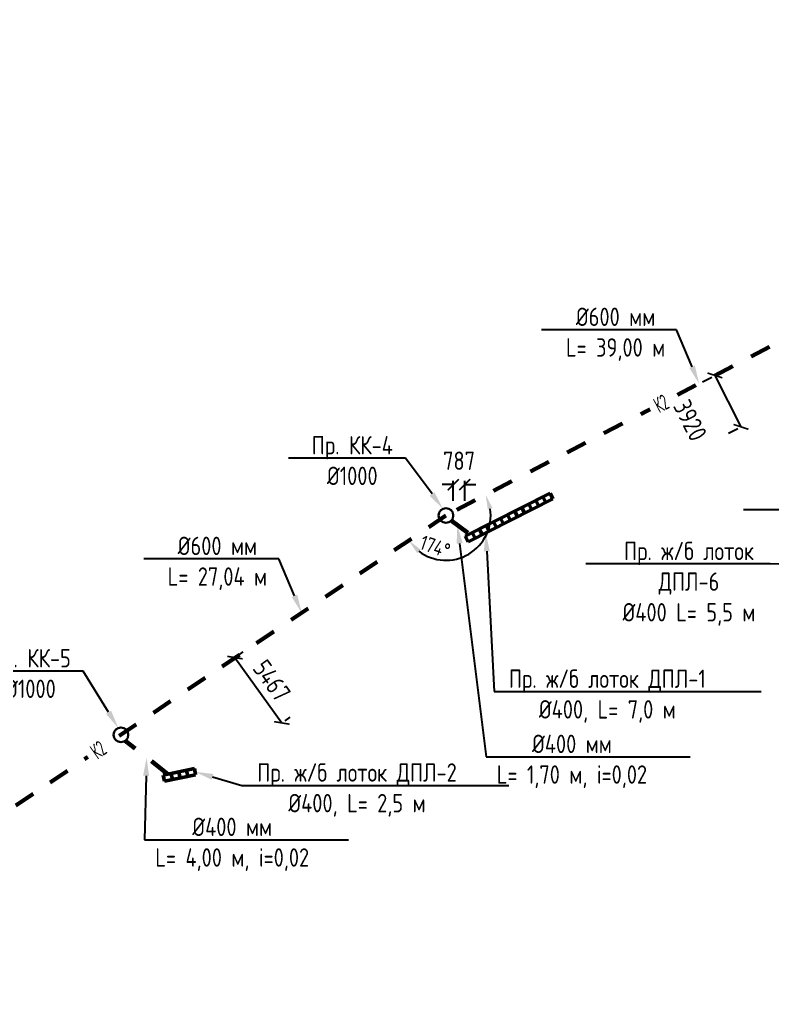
# Model space of a CAD drawing. Header units: millimetres. Extents: x 39361852 to 44659708, y 23030680 to 23754735.
# Drawn here: x 41894638 to 41945829, y 23542017 to 23608832 of the extents above; entities that cross this region are included whole.
import ezdxf
from ezdxf import colors
from ezdxf.entities.mleader import LeaderData, LeaderLine
from ezdxf.math import Vec2, Vec3

# ---------------------------------------------------------------- set-up
doc = ezdxf.new("R2010")
doc.units = ezdxf.units.MM
doc.linetypes.add('Штриховая', pattern=[2822.222233, 1411.111116, -1411.111116])
for name, color, linetype, lineweight in [('ВК_Текст', 7, 'Continuous', 25), ('Колодца К2', 30, 'Continuous', 30), ('Лотки К2', 30, 'Continuous', 30), ('Труба К2', 7, 'Continuous', 60)]:
    doc.layers.add(name, color=color, linetype=linetype, lineweight=lineweight)
doc.layers.add('Выноски', color=7, linetype='Continuous')
doc.styles.add('GOST 2.304', font='GOST_0.TTF')
doc.styles.add('GOST_100', font='cs_gost2304.shx', dxfattribs={"width": 0.7, "height": 300})
doc.styles.get("Standard").update_dxf_attribs({"font": 'arial.ttf'})
doc.dimstyles.new('ISO-25', dxfattribs={"dimtxt": 2.5, "dimasz": 2.5, "dimexe": 1.25, "dimexo": 0.625, "dimtad": 1, "dimtxsty": 'Standard', "dimcen": 2.5, "dimadec": 0, "dimazin": 0, "dimtfac": 1, "dimtmove": 0, "dimatfit": 3, "dimfxl": 1, "dimarcsym": 0})
doc.dimstyles.new('STANDARD$0', dxfattribs={"dimscale": 100, "dimtxt": 2.5, "dimasz": 1, "dimexe": 0.5, "dimexo": 2, "dimgap": 1, "dimtad": 1, "dimdec": 0, "dimzin": 0, "dimdsep": 46, "dimtxsty": 'Standard', "dimblk1": 'OBLIQUE', "dimblk2": 'OBLIQUE', "dimsah": 1, "dimcen": 2, "dimadec": 0, "dimazin": 0, "dimtfac": 1, "dimtdec": 4, "dimtofl": 0, "dimtmove": 2, "dimatfit": 3, "dimldrblk": 'OBLIQUE', "dimfxl": 1, "dimtolj": 1, "dimtzin": 0, "dimarcsym": 0})

# ---------------------------------------------------------------- blocks, each defined once
blk = doc.blocks.new('*U5')
at = {"color": 255}
blk.add_wipeout([(-200, 125), (200, 125), (200, -125), (-200, -125)], dxfattribs=at)
at = {"layer": 'ВК_Текст', "insert": (0, 0), "char_height": 250, "attachment_point": 5, "style": 'GOST_100'}
blk.add_mtext('К2', dxfattribs=at)
blk = doc.blocks.new('_ArchTick')
at = {"color": 0, "linetype": 'ByBlock', "const_width": 0.15}
blk.add_lwpolyline([(-0.5, -0.5), (0.5, 0.5)], dxfattribs=at)
blk = doc.blocks.new('*D25')
at = {"color": 0, "lineweight": -2, "transparency": 16777216}
for p, q in [((41924128, 23576117), (41924128, 23577467)), ((41924915, 23576117), (41924915, 23577467)), ((41924128, 23577217), (41923378, 23577217)), ((41924915, 23577217), (41925665, 23577217))]:
    blk.add_line(p, q, dxfattribs=at)
at = {"color": 0, "lineweight": -2, "transparency": 16777216, "xscale": 750.0000000000001, "yscale": 750.0000000000001, "zscale": 750.0000000000001}
blk.add_blockref('_ArchTick', (41924128, 23577217), dxfattribs=at)
at = {"color": 0, "lineweight": -2, "transparency": 16777216, "xscale": 750.0000000000001, "yscale": 750.0000000000001, "zscale": 750.0000000000001, "rotation": 180}
blk.add_blockref('_ArchTick', (41924915, 23577217), dxfattribs=at)
at = {"color": 0, "transparency": 16777216, "insert": (41924521, 23578843), "char_height": 1250, "attachment_point": 5, "style": 'GOST 2.304'}
blk.add_mtext('\\A1;787', dxfattribs=at)
blk = doc.blocks.new('_Oblique')
at = {"color": 0, "linetype": 'ByBlock', "lineweight": -2}
blk.add_line((-0.5, -0.5), (0.5, 0.5), dxfattribs=at)
blk = doc.blocks.new('*D28')
at = {"color": 0, "lineweight": -2, "transparency": 16777216}
for p, q in [((41909282, 23565458), (41912469, 23561016)), ((41909825, 23565847), (41909485, 23565603)), ((41913012, 23561405), (41912672, 23561161))]:
    blk.add_line(p, q, dxfattribs=at)
at = {"color": 0, "lineweight": -2, "transparency": 16777216, "xscale": 750.0000000000001, "yscale": 750.0000000000001, "zscale": 750.0000000000001}
for p, rotation in [((41909282, 23565458), 125.6546219141526), ((41912469, 23561016), 305.6546219141526)]:
    blk.add_blockref('_ArchTick', p, dxfattribs=dict(at, rotation=rotation))
at = {"color": 0, "transparency": 16777216, "insert": (41911790, 23563893), "char_height": 1250, "attachment_point": 5, "rotation": 305.65462, "style": 'GOST 2.304'}
blk.add_mtext('\\A1;5467', dxfattribs=at)
blk = doc.blocks.new('*D29')
at = {"color": 0, "lineweight": -2, "transparency": 16777216}
for p, q in [((41941926, 23584642), (41943697, 23581145)), ((41941081, 23584214), (41941703, 23584529)), ((41942852, 23580717), (41943474, 23581032))]:
    blk.add_line(p, q, dxfattribs=at)
at = {"color": 0, "lineweight": -2, "transparency": 16777216, "xscale": 750.0000000000001, "yscale": 750.0000000000001, "zscale": 750.0000000000001}
for p, rotation in [((41941926, 23584642), 116.8650067818349), ((41943697, 23581145), 296.8650067818349)]:
    blk.add_blockref('_ArchTick', p, dxfattribs=dict(at, rotation=rotation))
at = {"color": 0, "transparency": 16777216, "insert": (41940243, 23581593), "char_height": 1250, "attachment_point": 5, "rotation": 296.86501, "style": 'GOST 2.304'}
blk.add_mtext('\\A1;3920', dxfattribs=at)
blk = doc.blocks.new('*D40')
at = {"color": 0, "lineweight": -2, "transparency": 16777216}
blk.add_line((41961251, 23594141), (41962312, 23594501), dxfattribs=at)
blk.add_arc((41958160, 23593091), 3759, 222.78309, 3.4751, dxfattribs=at)
at = {"color": 0, "transparency": 16777216}
for points in [[(41961749, 23593287), (41962076, 23593351), (41961720, 23594300)], [(41955265, 23590442), (41955538, 23590634), (41954826, 23591355)]]:
    blk.add_solid(points, dxfattribs=at)
at = {"color": 0, "transparency": 16777216, "insert": (41961016, 23592366), "char_height": 1000, "attachment_point": 5, "rotation": 75.75342, "style": 'GOST 2.304'}
blk.add_mtext('171°', dxfattribs=at)
blk = doc.blocks.new('*D41')
at = {"color": 0, "lineweight": -2, "transparency": 16777216}
blk.add_arc((41923628, 23575117), 3046, 232.88063, 8.60147, dxfattribs=at)
at = {"color": 0, "transparency": 16777216}
for points in [[(41926481, 23575521), (41926798, 23575624), (41926330, 23576523)], [(41921669, 23572574), (41921911, 23572803), (41921102, 23573414)]]:
    blk.add_solid(points, dxfattribs=at)
at = {"color": 0, "transparency": 16777216, "insert": (41922898, 23573006), "char_height": 1000, "attachment_point": 5, "rotation": 340.91739, "style": 'GOST 2.304'}
blk.add_mtext('174°', dxfattribs=at)
blk = doc.blocks.new('*D42')
at = {"color": 0, "lineweight": -2, "transparency": 16777216}
for start, end in [(33.98532, 199.34525), (322.40639, 358.19585), (235.13471, 270.92417)]:
    blk.add_arc((41883027, 23547747), 1627, start, end, dxfattribs=at)
at = {"color": 0, "transparency": 16777216}
for points in [[(41884494, 23547649), (41884814, 23547742), (41884377, 23548656)], [(41881964, 23546311), (41882230, 23546512), (41881492, 23547208)]]:
    blk.add_solid(points, dxfattribs=at)
at = {"color": 0, "transparency": 16777216, "insert": (41881932, 23549928), "char_height": 1000, "attachment_point": 5, "rotation": 26.66528, "style": 'GOST 2.304'}
blk.add_mtext('165°', dxfattribs=at)

msp = doc.modelspace()

# ---------------------------------------------------------------- linework, layer by layer
at = {"layer": 'Колодца К2'}
msp.add_circle((41923627.7965, 23575116.9817), 500, dxfattribs=at)
at = {"layer": 'Лотки К2', "lineweight": 50}
for p, q in [((41924943.5429, 23573710.5239, 379440.185), (41930710.8122, 23576630.2559, 63500.1745)), ((41930710.8122, 23576630.2559, 63500.1745), (41930906.5649, 23576243.5907, -158043.5562)), ((41925139.2956, 23573323.8587, 157896.4542), (41930906.5649, 23576243.5907, -158043.5562)), ((41929268.9948, 23575900.3229, 142485.1771), (41929464.7476, 23575513.6577, -79058.5536)), ((41929749.6006, 23576143.6339, 116156.8429), (41929945.3534, 23575756.9687, -105386.8878)), ((41930230.2064, 23576386.9449, 89828.5087), (41930425.9591, 23576000.2797, -131715.222)), ((41928307.7833, 23575413.7009, 195141.8455), (41928503.536, 23575027.0357, -26401.8852)), ((41928788.3891, 23575657.0119, 168813.5113), (41928984.1418, 23575270.3467, -52730.2194)), ((41926865.966, 23574683.7679, 274126.8481), (41927061.7187, 23574297.1027, 52583.1174)), ((41927346.5717, 23574927.0789, 247798.5139), (41927542.3245, 23574540.4137, 26254.7832)), ((41927827.1775, 23575170.3899, 221470.1797), (41928022.9303, 23574783.7247, -73.551)), ((41925424.1486, 23573953.8349, 353111.8507), (41925619.9014, 23573567.1697, 131568.12)), ((41925904.7544, 23574197.1459, 326783.5165), (41926100.5072, 23573810.4807, 105239.7858)), ((41926385.3602, 23574440.4569, 300455.1823), (41926581.1129, 23574053.7917, 78911.4516)), ((41924943.5429, 23573710.5239, 379440.185), (41925139.2956, 23573323.8587, 157896.4542)), ((41904408.4664, 23557472.4648, 195141.8455), (41906518.6865, 23557908.2233, 89828.5087)), ((41906518.6865, 23557908.2233, 89828.5087), (41906606.3325, 23557483.7857, -131715.222)), ((41904408.4664, 23557472.4648, 195141.8455), (41904496.1124, 23557048.0272, -26401.8852)), ((41904496.1124, 23557048.0272, -26401.8852), (41906606.3325, 23557483.7857, -131715.222)), ((41904936.0214, 23557581.4044, 168813.5113), (41905023.6674, 23557156.9668, -52730.2194)), ((41905463.5765, 23557690.3441, 142485.1771), (41905551.2224, 23557265.9064, -79058.5536)), ((41905991.1315, 23557799.2837, 116156.8429), (41906078.7775, 23557374.846, -105386.8878))]:
    msp.add_line(p, q, dxfattribs=at)
at = {"layer": 'Труба К2', "linetype": 'Штриховая'}
for p, q in [((41923989.7947, 23574772.0798), (41925233.8381, 23573857.4885, 363537.3597)), ((41904721.4795, 23557537.1017, 179520.5095), (41901820.4622, 23559803.7339))]:
    msp.add_line(p, q, dxfattribs=at)
msp.add_lwpolyline([(42001561.6526, 23598148.6481), (41996467.2787, 23607172.9542), (41960954.8466, 23594040.2428), (41958160.3025, 23593091.0027), (41923627.7974, 23575116.9816), (41883027.3217, 23547746.7495), (41867154.5004, 23542174.091)], dxfattribs=at)

# ---------------------------------------------------------------- dimensions: what is measured, and where the dimension line sits
dim = msp.add_linear_dim(base=(41924915.0175, 23577217.2121), p1=(41924127.7965, 23575116.9817), p2=(41924915.0175, 23575116.9817), dimstyle='STANDARD$0', override={"dimscale": 500, "dimasz": 1.5, "dimtxsty": 'GOST 2.304', "dimblk1": 'ArchTick', "dimblk2": 'ArchTick'})
dim.commit()
dim.dimension.update_dxf_attribs({"geometry": '*D25', "text_midpoint": (41924521.407, 23578842.6589)})
dim = msp.add_aligned_dim(p1=(41909012.903, 23565264.5589), p2=(41912199.5331, 23560822.4741), distance=331.1884, dimstyle='STANDARD$0', override={"dimscale": 500, "dimasz": 1.5, "dimtxsty": 'GOST 2.304', "dimblk1": 'ArchTick', "dimblk2": 'ArchTick'})
dim.commit()
dim.dimension.update_dxf_attribs({"geometry": '*D28', "text_midpoint": (41911790.1633, 23563892.8464)})

# ---------------------------------------------------------------- leaders
at = {"layer": 'Выноски', "color": 0, "lineweight": -2}
ml = msp.add_multileader_mtext('Standard', dxfattribs=at)
ml.set_content('{\\C0;PE100 SDR 26\\P%%C630 мм\\PL= 10,40 м}', color=5, style='GOST 2.304')
ml.set_leader_properties(lineweight=-3)
ml.build(insert=Vec2(0, 0))
ml.multileader.update_dxf_attribs({"text_left_attachment_type": 6, "text_right_attachment_type": 6, "dogleg_length": 1, "arrow_head_size": 1250, "scale": 500})
ctx = ml.context
ctx.base_point, ctx.scale, ctx.char_height, ctx.arrow_head_size, ctx.landing_gap_size, ctx.plane_origin = Vec3(42005618.8348, 23607328.3597), 500, 1250, 1250, 900, Vec3(42000693.4467, 23585545.5092)
ctx.left_attachment, ctx.right_attachment, ctx.text_align_type = 6, 6, 1
notes = []
notes.append((ctx, [(0, (1, 1, 0), (42005518.987, 23607328.3597), (1, 0), 99.8478, [(1, [(41999014.4657, 23602660.8012)], 0, [])])]))
ctx.mtext.insert, ctx.mtext.width, ctx.mtext.alignment, ctx.mtext.flow_direction = Vec3(42010779.9141, 23608828.3597), 10595.712352, 2, 5
ml = msp.add_multileader_mtext('Standard', dxfattribs=at)
ml.set_content('{\\C0;%%C600 мм\\PL= 39,00 м}', color=5, style='GOST 2.304')
ml.set_leader_properties(lineweight=-3)
ml.build(insert=Vec2(0, 0))
ml.multileader.update_dxf_attribs({"text_left_attachment_type": 6, "text_right_attachment_type": 6, "dogleg_length": 1, "arrow_head_size": 1250, "scale": 500})
ctx = ml.context
ctx.base_point, ctx.scale, ctx.char_height, ctx.arrow_head_size, ctx.landing_gap_size, ctx.plane_origin = Vec3(41931123.9185, 23587753.1473), 500, 1250, 1250, 900, Vec3(41928349.1671, 23567922.7724)
ctx.left_attachment, ctx.right_attachment, ctx.text_align_type = 6, 6, 1
notes.append((ctx, [(1, (1, 1, 0), (41939312.1866, 23587753.1473), (-1, 0), 99.8478, [(1, [(41940852.9806, 23584077.307)], 0, [])])]))
ctx.mtext.insert, ctx.mtext.alignment, ctx.mtext.flow_direction = Vec3(41935168.1287, 23589253.1473), 2, 5
ml = msp.add_multileader_mtext('Standard', dxfattribs=at)
ml.set_content('{\\C0;Пр. КК-4\\P%%C1000}', color=5, style='GOST 2.304')
ml.set_leader_properties(lineweight=-3)
ml.build(insert=Vec2(0, 0))
ml.multileader.update_dxf_attribs({"text_left_attachment_type": 6, "text_right_attachment_type": 6, "dogleg_length": 1, "arrow_head_size": 1250, "scale": 500})
ctx = ml.context
ctx.base_point, ctx.scale, ctx.char_height, ctx.arrow_head_size, ctx.landing_gap_size, ctx.plane_origin = Vec3(41913738.2423, 23579022.8365), 500, 1250, 1250, 900, Vec3(41922448.5373, 23559451.1763)
ctx.left_attachment, ctx.right_attachment, ctx.text_align_type = 6, 6, 1
notes.append((ctx, [(1, (1, 1, 0), (41920882.9078, 23579022.8365), (-1, 0), 99.8478, [(1, [(41923426.9998, 23575574.8907)], 0, [])])]))
ctx.mtext.insert, ctx.mtext.alignment, ctx.mtext.flow_direction = Vec3(41917260.6512, 23580522.8365), 2, 5
ml = msp.add_multileader_mtext('Standard', dxfattribs=at)
ml.set_content('{\\C0;%%C400 мм\\PL= 12,40 м, i=0,02}', color=5, style='GOST 2.304')
ml.set_leader_properties(lineweight=-3)
ml.build(insert=Vec2(0, 0))
ml.multileader.update_dxf_attribs({"text_left_attachment_type": 6, "text_right_attachment_type": 6, "dogleg_length": 1, "arrow_head_size": 1250, "scale": 500})
ctx = ml.context
ctx.base_point, ctx.scale, ctx.char_height, ctx.arrow_head_size, ctx.landing_gap_size, ctx.plane_origin = Vec3(41946316.6995, 23575497.106), 500, 1250, 1250, 900, Vec3(41973661.8764, 23560294.3702)
ctx.left_attachment, ctx.right_attachment, ctx.text_align_type = 6, 6, 1
notes.append((ctx, [(1, (1, 1, 0), (41958683.8453, 23575497.106), (-1, 0), 99.8478, [(1, [(41961104.2421, 23573436.0012)], 0, [])])]))
ctx.mtext.insert, ctx.mtext.alignment, ctx.mtext.flow_direction = Vec3(41952450.3485, 23576997.106), 2, 5
ml = msp.add_multileader_mtext('Standard', dxfattribs=at)
ml.set_content('{\\C0;%%C400 мм\\PL= 1,70 м, i=0,02}', color=5, style='GOST 2.304')
ml.set_leader_properties(lineweight=-3)
ml.build(insert=Vec2(0, 0))
ml.multileader.update_dxf_attribs({"text_left_attachment_type": 6, "text_right_attachment_type": 6, "dogleg_length": 1, "arrow_head_size": 1250, "scale": 500})
ctx = ml.context
ctx.base_point, ctx.scale, ctx.char_height, ctx.arrow_head_size, ctx.landing_gap_size, ctx.plane_origin = Vec3(41926467.2293, 23558715.8336), 500, 1250, 1250, 900, Vec3(41940526.0974, 23554512.357)
ctx.left_attachment, ctx.right_attachment, ctx.text_align_type = 6, 6, 1
notes.append((ctx, [(0, (1, 1, 0), (41926367.3815, 23558715.8336), (1, 0), 99.8478, [(1, [(41924406.5938, 23574465.6589)], 0, [])])]))
ctx.mtext.insert, ctx.mtext.alignment, ctx.mtext.flow_direction = Vec3(41932198.8054, 23560215.8336), 2, 5
ml = msp.add_multileader_mtext('Standard', dxfattribs=at)
ml.set_content('{\\C0;Пр. ж/б лоток ДПЛ-1\\P%%C400, L= 7,0 м}', color=5, style='GOST 2.304')
ml.set_leader_properties(lineweight=-3)
ml.build(insert=Vec2(0, 0))
ml.multileader.update_dxf_attribs({"text_left_attachment_type": 6, "text_right_attachment_type": 6, "dogleg_length": 1, "arrow_head_size": 1250, "scale": 500})
ctx = ml.context
ctx.base_point, ctx.scale, ctx.char_height, ctx.arrow_head_size, ctx.landing_gap_size, ctx.plane_origin = Vec3(41927001.4954, 23563145.8394), 500, 1250, 1250, 900, Vec3(41922683.9168, 23553591.5435)
ctx.left_attachment, ctx.right_attachment, ctx.text_align_type = 6, 6, 1
notes.append((ctx, [(0, (1, 1, 0), (41926901.6476, 23563145.8394), (1, 0), 99.8478, [(1, [(41926340.0407, 23573931.7467)], 0, [])])]))
ctx.mtext.insert, ctx.mtext.alignment, ctx.mtext.flow_direction = Vec3(41934605.8377, 23564645.8394), 2, 5
ml = msp.add_multileader_mtext('Standard', dxfattribs=at)
ml.set_content('{\\C0;%%C600 мм\\PL= 27,04 м}', color=5, style='GOST 2.304')
ml.set_leader_properties(lineweight=-3)
ml.build(insert=Vec2(0, 0))
ml.multileader.update_dxf_attribs({"text_left_attachment_type": 6, "text_right_attachment_type": 6, "dogleg_length": 1, "arrow_head_size": 1250, "scale": 500})
ctx = ml.context
ctx.base_point, ctx.scale, ctx.char_height, ctx.arrow_head_size, ctx.landing_gap_size, ctx.plane_origin = Vec3(41903997.374, 23572178.1939), 500, 1250, 1250, 900, Vec3(41901311.9721, 23552347.819)
ctx.left_attachment, ctx.right_attachment, ctx.text_align_type = 6, 6, 1
notes.append((ctx, [(1, (1, 1, 0), (41912274.9916, 23572178.1939), (-1, 0), 99.8478, [(1, [(41913815.7855, 23568502.3537)], 0, [])])]))
ctx.mtext.insert, ctx.mtext.alignment, ctx.mtext.flow_direction = Vec3(41908086.2589, 23573678.1939), 2, 5
ml = msp.add_multileader_mtext('Standard', dxfattribs=at)
ml.set_content('{\\C0;Пр. ж/б лоток\\PДПЛ-6\\P%%C400 L= 5,5 м}', color=5, style='GOST 2.304')
ml.set_leader_properties(lineweight=-3)
ml.build(insert=Vec2(0, 0))
ml.multileader.update_dxf_attribs({"text_left_attachment_type": 6, "text_right_attachment_type": 6, "dogleg_length": 1, "arrow_head_size": 1250, "scale": 500})
ctx = ml.context
ctx.base_point, ctx.scale, ctx.char_height, ctx.arrow_head_size, ctx.landing_gap_size, ctx.plane_origin = Vec3(41934727.0744, 23571831.9484), 500, 1250, 1250, 900, Vec3(41932034.1169, 23557569.2294)
ctx.left_attachment, ctx.right_attachment, ctx.text_align_type = 6, 6, 1
notes.append((ctx, [(1, (1, 1, 0), (41945687.8586, 23571831.9484), (-1, 0), 99.8478, [(1, [(41952001.1721, 23571737.1485)], 0, [])])]))
ctx.mtext.insert, ctx.mtext.alignment, ctx.mtext.flow_direction = Vec3(41940157.5426, 23573331.9484), 2, 5
ml = msp.add_multileader_mtext('Standard', dxfattribs=at)
ml.set_content('{\\C0;%%C400 мм\\PL= 4,00 м, i=0,02}', color=5, style='GOST 2.304')
ml.set_leader_properties(lineweight=-3)
ml.build(insert=Vec2(0, 0))
ml.multileader.update_dxf_attribs({"text_left_attachment_type": 6, "text_right_attachment_type": 6, "dogleg_length": 1, "arrow_head_size": 1250, "scale": 500})
ctx = ml.context
ctx.base_point, ctx.scale, ctx.char_height, ctx.arrow_head_size, ctx.landing_gap_size, ctx.plane_origin = Vec3(41903228.9653, 23553074.9716), 500, 1250, 1250, 900, Vec3(41917466.7023, 23542253.0315)
ctx.left_attachment, ctx.right_attachment, ctx.text_align_type = 6, 6, 1
notes.append((ctx, [(0, (1, 1, 0), (41903129.1175, 23553074.9716), (1, 0), 99.8478, [(1, [(41903270.9709, 23558670.4178)], 0, [])])]))
ctx.mtext.insert, ctx.mtext.alignment, ctx.mtext.flow_direction = Vec3(41909094.5657, 23554574.9716), 2, 5
ml = msp.add_multileader_mtext('Standard', dxfattribs=at)
ml.set_content('{\\C0;Пр. ж/б лоток ДПЛ-2\\P%%C400, L= 2,5 м}', color=5, style='GOST 2.304')
ml.set_leader_properties(lineweight=-3)
ml.build(insert=Vec2(0, 0))
ml.multileader.update_dxf_attribs({"text_left_attachment_type": 6, "text_right_attachment_type": 6, "dogleg_length": 1, "arrow_head_size": 1250, "scale": 500})
ctx = ml.context
ctx.base_point, ctx.scale, ctx.char_height, ctx.arrow_head_size, ctx.landing_gap_size, ctx.plane_origin = Vec3(41909838.2561, 23556769.9071), 500, 1250, 1250, 900, Vec3(41904354.1363, 23540749.8215)
ctx.left_attachment, ctx.right_attachment, ctx.text_align_type = 6, 6, 1
notes.append((ctx, [(0, (1, 1, 0), (41909738.4084, 23556769.9071), (1, 0), 99.8478, [(1, [(41906562.5095, 23557696.0045)], 0, [])])]))
ctx.mtext.insert, ctx.mtext.alignment, ctx.mtext.flow_direction = Vec3(41917580.1968, 23558269.9071), 2, 5
for ctx, leaders in notes:
    for number, flags, end, landing, length, lines in leaders:
        leader = LeaderData()
        leader.index, (leader.has_last_leader_line, leader.has_dogleg_vector, leader.attachment_direction) = number, flags
        leader.last_leader_point, leader.dogleg_vector, leader.dogleg_length = Vec3(end), Vec3(landing), length
        for number, points, colour, breaks in lines:
            line = LeaderLine()
            line.index, line.vertices, line.color, line.breaks = number, Vec3.list(points), colors.encode_raw_color(colour), breaks
            leader.lines.append(line)
        ctx.leaders.append(leader)

# ---------------------------------------------------------------- next in the draw order: block references
at = {"layer": 'ВК_Текст', "xscale": 4.266666666666672, "yscale": 4.266666666666672, "zscale": 4.266666666666672}
for p, rotation in [((41938273.4455, 23582731.8366), 27.49678430436884), ((41899987.4566, 23559184.9578), 35.09580615700678)]:
    msp.add_blockref('*U5', p, dxfattribs=dict(at, rotation=rotation))

# ---------------------------------------------------------------- next in the draw order: linework, layer by layer
at = {"layer": 'Колодца К2'}
msp.add_circle((41901525.7557, 23560207.6498), 500, dxfattribs=at)

# ---------------------------------------------------------------- next in the draw order: dimensions: what is measured, and where the dimension line sits
for base, line1, line2, picture, middle in [((41957805.5391, 23589348.4626), ((41960954.8466, 23594040.2428), (41958160.3025, 23593091.0027)), ((41958160.3025, 23593091.0027), (41923627.7974, 23575116.9816)), '*D40', (41961804.0038, 23592165.8518)), ((41926256.6683, 23573578.3077), ((41958160.3025, 23593091.0027), (41923627.7974, 23575116.9816)), ((41923627.7974, 23575116.9816), (41883027.3217, 23547746.7495)), '*D41', (41922631.9457, 23572238.3085))]:
    dim = msp.add_angular_dim_2l(base=base, line1=line1, line2=line2, dimstyle='ISO-25', override={"dimscale": 500, "dimtxt": 2, "dimasz": 2, "dimtxsty": 'GOST 2.304'})
    dim.commit()
    dim.dimension.update_dxf_attribs({"geometry": picture, "text_midpoint": middle, "dimtype": 162})
dim = msp.add_aligned_dim(p1=(41941973.3184, 23584665.7468), p2=(41943744.5144, 23581169.2378), distance=-52.8628, dimstyle='STANDARD$0', override={"dimscale": 500, "dimasz": 1.5, "dimtxsty": 'GOST 2.304', "dimblk1": 'ArchTick', "dimblk2": 'ArchTick'})
dim.commit()
dim.dimension.update_dxf_attribs({"geometry": '*D29', "text_midpoint": (41940243.4602, 23581592.6036)})
dim = msp.add_angular_dim_2l(base=(41883052.731, 23549373.7892), line1=((41923627.7974, 23575116.9816), (41883027.3217, 23547746.7495)), line2=((41883027.3217, 23547746.7495), (41867154.5004, 23542174.091)), dimstyle='ISO-25', override={"dimscale": 500, "dimtxt": 2, "dimasz": 2, "dimtxsty": 'GOST 2.304'})
dim.commit()
dim.dimension.update_dxf_attribs({"geometry": '*D42', "text_midpoint": (41881932.1012, 23549927.6443)})

# ---------------------------------------------------------------- next in the draw order: leaders
at = {"layer": 'Выноски', "color": 0, "lineweight": -2}
ml = msp.add_multileader_mtext('Standard', dxfattribs=at)
ml.set_content('{\\C0;Пр. КК-5\\P%%C1000}', color=5, style='GOST 2.304')
ml.set_leader_properties(lineweight=-3)
ml.build(insert=Vec2(0, 0))
ml.multileader.update_dxf_attribs({"text_left_attachment_type": 6, "text_right_attachment_type": 6, "dogleg_length": 1, "arrow_head_size": 1250, "scale": 500})
ctx = ml.context
ctx.base_point, ctx.scale, ctx.char_height, ctx.arrow_head_size, ctx.landing_gap_size, ctx.plane_origin = Vec3(41891893.7331, 23564544.2857), 500, 1250, 1250, 900, Vec3(41895313.0508, 23553487.2391)
ctx.left_attachment, ctx.right_attachment, ctx.text_align_type = 6, 6, 1
notes = []
notes.append((ctx, [(1, (1, 1, 0), (41898948.1556, 23564544.2857), (-1, 0), 99.8478, [(1, [(41901345.1612, 23560673.8961)], 0, [])])]))
ctx.mtext.insert, ctx.mtext.alignment, ctx.mtext.flow_direction = Vec3(41895371.0204, 23566044.2857), 2, 5
for ctx, leaders in notes:
    for number, flags, end, landing, length, lines in leaders:
        leader = LeaderData()
        leader.index, (leader.has_last_leader_line, leader.has_dogleg_vector, leader.attachment_direction) = number, flags
        leader.last_leader_point, leader.dogleg_vector, leader.dogleg_length = Vec3(end), Vec3(landing), length
        for number, points, colour, breaks in lines:
            line = LeaderLine()
            line.index, line.vertices, line.color, line.breaks = number, Vec3.list(points), colors.encode_raw_color(colour), breaks
            leader.lines.append(line)
        ctx.leaders.append(leader)

doc.saveas('drawing.dxf')
